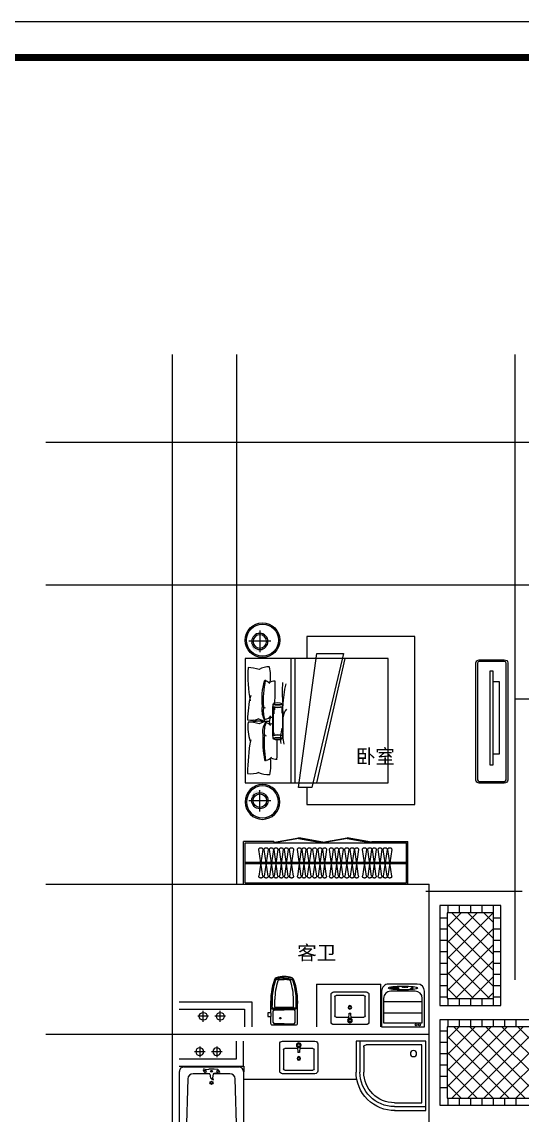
# Model space of a CAD drawing. Extents: x 3694 to 117786, y 20013 to 108631.
# Drawn here: x 60704 to 67710, y 34384 to 49713 of the extents above; entities that cross this region are included whole.
import ezdxf

# ---------------------------------------------------------------- set-up
doc = ezdxf.new("R2010")
doc.units = 0
doc.header["$LTSCALE"] = 1000
doc.header["$MEASUREMENT"] = 0
doc.linetypes.add('ACAD_ISO04W100', pattern=[30, 24, -3, 0, -3])
for name, color, linetype in [('DOTE', 1, 'ACAD_ISO04W100'), ('PUB_TEXT', 7, 'Continuous'), ('PUB_TITLE', 4, 'Continuous'), ('家具', 253, 'Continuous'), ('看线', 150, 'Continuous'), ('铺地', 251, 'Continuous')]:
    doc.layers.add(name, color=color, linetype=linetype)
doc.styles.get("Standard").update_dxf_attribs({"font": 'gbenor.shx', "bigfont": 'gbcbig.shx'})

# ---------------------------------------------------------------- blocks, each defined once
blk = doc.blocks.new('dfdsf')
at = {"layer": '家具'}
for p, q in [((-6119, -27345), (-6119, -27726)), ((-5626, -27307), (-6081, -27307)), ((-5588, -27726), (-5588, -27345)), ((-6081, -27765), (-5626, -27765))]:
    blk.add_line(p, q, dxfattribs=at)
at = {"layer": '家具', "color": 8}
for p, q in [((-6068, -27695), (-6068, -27428)), ((-6049, -27409), (-5869, -27409)), ((-5872, -27364), (-5886, -27364)), ((-5867, -27351), (-5876, -27341)), ((-5867, -27377), (-5876, -27387)), ((-5870, -27392), (-5866, -27466)), ((-5854, -27345), (-5854, -27332)), ((-5854, -27383), (-5854, -27396)), ((-5837, -27392), (-5841, -27466)), ((-5831, -27341), (-5840, -27350)), ((-5831, -27387), (-5840, -27377)), ((-5838, -27409), (-5658, -27409)), ((-5835, -27364), (-5821, -27364)), ((-5639, -27428), (-5639, -27695)), ((-5866, -27466), (-5841, -27466)), ((-5658, -27714), (-6049, -27714))]:
    blk.add_line(p, q, dxfattribs=at)
for centre, radius in [((-5854, -27364), 32.3), ((-5854, -27364), 18.8), ((-5855, -27549), 25.4), ((-5855, -27549), 16)]:
    blk.add_circle(centre, radius, dxfattribs=at)
at = {"layer": '家具'}
for centre, start, end in [((-6081, -27345), 90, 180), ((-5626, -27345), 0, 90), ((-6081, -27726), 180, 270), ((-5626, -27726), 270, 0)]:
    blk.add_arc(centre, 38.1, start, end, dxfattribs=at)
at = {"layer": '家具', "color": 8}
for centre, start, end in [((-6049, -27428), 90, 180), ((-5658, -27428), 0, 90), ((-6049, -27695), 180, 270), ((-5658, -27695), 270, 0)]:
    blk.add_arc(centre, 19.1, start, end, dxfattribs=at)
blk = doc.blocks.new('xyj')
at = {"color": 4}
for p, q in [((124918, 170695), (124918, 170195)), ((125518, 170695), (124918, 170695)), ((125490, 170637), (124948, 170637)), ((124948, 170637), (124948, 170295)), ((125490, 170295), (125490, 170637)), ((125518, 170195), (125518, 170695)), ((124948, 170505), (125490, 170505)), ((124948, 170343), (125490, 170343)), ((125048, 170195), (125390, 170195)), ((125280, 170161), (125337, 170161)), ((125280, 170143), (125280, 170161)), ((125337, 170161), (125337, 170143)), ((125018, 170095), (125418, 170095)), ((125337, 170143), (125280, 170143))]:
    blk.add_line(p, q, dxfattribs=at)
for centre, radius in [((124988, 170667), 13), ((125034, 170667), 13), ((125084, 170149), 6.67), ((125102, 170157), 4.67), ((125116, 170163), 3.33), ((125359, 170145), 10), ((125383, 170147), 7.33), ((125158, 170137), 6), ((125179, 170137), 6), ((125200, 170137), 6), ((125220, 170137), 6)]:
    blk.add_circle(centre, radius, dxfattribs=at)
for centre, start, end in [((125018, 170195), 180, 270), ((125048, 170295), 180, 270), ((125390, 170295), 270, 0), ((125418, 170195), 270, 0)]:
    blk.add_arc(centre, 100, start, end, dxfattribs=at)
blk.add_ellipse((125219, 170150), major_axis=(202, 0), ratio=0.137115, dxfattribs=at)
blk = doc.blocks.new('A$C1D226055')
at = {"layer": '家具'}
blk.add_lwpolyline([(424, 1730, -0.395939), (474, 1686), (474, 44, -0.395939), (424, 0), (74, 0, -0.395939), (25, 44), (25, 1686, -0.395939), (74, 1730)], format="xyb", close=True, dxfattribs=at)
at = {"layer": '家具', "color": 8}
for points in [[(426, 1705), (72, 1705)], [(50, 1686), (50, 44)], [(449, 44), (449, 1686)], [(72, 25), (426, 25)]]:
    blk.add_lwpolyline(points, dxfattribs=at)
at = {"layer": '家具'}
for points in [[(270, 1572), (222, 1572), (222, 258), (270, 258)], [(270, 1424), (353, 1424), (353, 406), (270, 406)]]:
    blk.add_lwpolyline(points, close=True, dxfattribs=at)
at = {"layer": '家具', "color": 8}
for centre, start, end in [((73, 1682), 91.1893, 175.2129), ((425, 1682), 4.7871, 88.8107), ((73, 49), 184.7871, 268.8107), ((425, 49), 271.1893, 355.2129)]:
    blk.add_arc(centre, 23.6, start, end, dxfattribs=at)
blk = doc.blocks.new('retgqertgqwer')
at = {"layer": '家具'}
h = blk.add_hatch(dxfattribs=at)
h.set_pattern_fill('DOTS', color=256, scale=157.35808, style=0)
h.set_pattern_definition([(270, (123323.228, -17399.964), (-10.3511467, -5.1755733), [0, -10.3511467])])
edge = h.paths.add_edge_path()
edge.add_ellipse((145413, -12956), major_axis=(-212, 212), ratio=1, start_angle=-37.6879, end_angle=-32.3813)
edge.add_ellipse((151086, -12464), major_axis=(-13, 5742), ratio=1, start_angle=87.8471, end_angle=91.8454, ccw=False)
edge.add_ellipse((145419, -11935), major_axis=(-236, 236), ratio=1, start_angle=122.6095, end_angle=129.5599)
edge.add_ellipse((146259, -12492), major_axis=(636, 636), ratio=1, start_angle=120.5964, end_angle=145.634)
edge = h.paths.add_edge_path()
edge.add_ellipse((145419, -11935), major_axis=(-236, 236), ratio=1, start_angle=142.5123, end_angle=147.3333)
edge.add_ellipse((141441, -12464), major_axis=(2868, 2868), ratio=1, start_angle=312.1605, end_angle=317.8644, ccw=False)
edge.add_ellipse((145413, -12956), major_axis=(-212, 212), ratio=1, start_angle=-60.0043, end_angle=-56.914)
edge.add_ellipse((143962, -12510), major_axis=(1075, 1075), ratio=1, start_angle=309.2793, end_angle=324.2117)
for p, q in [((144962, -11582), (144962, -13326)), ((146967, -11582), (144962, -11582)), ((145603, -11582), (145603, -13326)), ((145710, -13393), (145964, -11515)), ((146338, -11515), (145897, -13393)), ((145964, -11515), (146338, -11515)), ((146967, -13326), (146967, -11582)), ((144962, -13326), (146967, -13326)), ((145897, -13393), (145710, -13393))]:
    blk.add_line(p, q, dxfattribs=at)
for points in [[(145657, -11582), (145657, -13326)], [(145964, -13326), (146365, -11582)]]:
    blk.add_lwpolyline(points, dxfattribs=at)
for centre, radius, start, end in [((147080, -11806), 2080, 177.3911, 190.2562), ((144986, -12269), 558, 72.1088, 88.3175), ((145285, -11948), 246, 85.9418, 121.1419), ((144760, -11841), 559, 352.5716, 14.2519), ((146149, -12157), 955, 164.1523, 185.8658), ((146526, -12167), 1311, 167.8101, 184.1782), ((145144, -12103), 234, 46.1351, 60.2564), ((145401, -12183), 283, 94.0055, 112.6452), ((143384, -12021), 2000, 354.4988, 3.4635), ((147304, -12049), 1823, 175.977, 185.4715), ((146849, -12278), 1359, 165.6108, 178.6725), ((146260, -12431), 1263, 165.0393, 180.6379), ((145518, -12302), 322, 171.6397, 203.4317), ((145221, -12229), 33, 236.7439, 267.2171), ((145629, -12316), 413, 172.5992, 197.4476), ((145240, -12251), 24, 208.4301, 275.5644), ((151086, -12464), 5742, 177.5887, 182.4113), ((145419, -12369), 162, 64.4578, 115.5369), ((145419, -11808), 421, 260.4483, 279.5465), ((145419, -11808), 425, 260.4483, 279.5465), ((141441, -12464), 4055, 356.5849, 3.4151), ((145231, -12320), 114, 277.552, 322.3922), ((144680, -12313), 644, 346.6802, 352.0805), ((145396, -12241), 179, 241.9089, 253.2624), ((145696, -12423), 202, 140.4651, 174.4241), ((145199, -11908), 550, 248.4799, 248.4982), ((145043, -12148), 301, 261.1639, 292.7111), ((145707, -12530), 707, 175.5432, 197.6349), ((144986, -13033), 558, 72.1088, 88.3175), ((145154, -12863), 399, 78.5548, 105.4297), ((145199, -11908), 550, 257.8027, 273.9996), ((145291, -12121), 341, 245.2223, 272.631), ((145285, -12712), 246, 85.9418, 121.1419), ((145415, -12603), 209, 145.7395, 192.4473), ((145532, -12610), 304, 154.5503, 188.6278), ((145156, -12692), 234, 46.1351, 60.2564), ((144760, -12605), 559, 10.009, 14.2519), ((145413, -12772), 283, 103.9578, 112.6452), ((146089, -12720), 632, 165.3562, 185.1777), ((146533, -12602), 1046, 177.4989, 190.0201), ((146525, -12743), 1317, 175.8512, 191.5283), ((145233, -12623), 33, 236.7439, 267.2171), ((146918, -12764), 1690, 176.3374, 188.6018), ((145252, -12644), 24, 208.4301, 275.5644), ((145419, -13176), 479, 81.577, 98.4622), ((145419, -13176), 475, 81.577, 98.4622), ((145419, -12550), 171, 245.8747, 294.1645), ((142559, -12833), 2853, 356.7235, 2.2652), ((147424, -13177), 2427, 169.2238, 180.4702), ((145243, -12896), 114, 277.552, 322.3922), ((144680, -13065), 644, 346.6802, 7.4046), ((145408, -12818), 179, 241.9089, 270.0684), ((145043, -12899), 301, 261.1639, 292.7111), ((145291, -12872), 341, 245.2223, 272.631)]:
    blk.add_arc(centre, radius, start, end, dxfattribs=at)
at = {"layer": '家具', "color": 8}
for centre, radius, start, end in [((145419, -11935), 334, 257.4784, 282.4528), ((145419, -11935), 330, 257.4784, 282.4528), ((145413, -12956), 300, 74.8235, 102.7689), ((145413, -12956), 296, 74.8235, 102.7689)]:
    blk.add_arc(centre, radius, start, end, dxfattribs=at)
at = {"layer": '家具'}
for points, knots in [([(145231, -11896), (145235, -11893), (145241, -11886), (145252, -11893), (145257, -11897), (145260, -11900)], [0, 0, 0, 0, 12.892248, 21.593346, 32.835114, 32.835114, 32.835114, 32.835114]), ([(145223, -12430), (145224, -12434), (145228, -12441), (145240, -12439), (145244, -12434), (145246, -12432)], [0, 0, 0, 0, 10.960058, 20.752304, 28.699542, 28.699542, 28.699542, 28.699542]), ([(145243, -12486), (145246, -12482), (145252, -12475), (145263, -12482), (145269, -12487), (145272, -12489)], [0, 0, 0, 0, 12.892248, 21.593346, 32.835114, 32.835114, 32.835114, 32.835114]), ([(145235, -13006), (145236, -13011), (145239, -13018), (145251, -13016), (145256, -13011), (145258, -13009)], [0, 0, 0, 0, 10.960058, 20.752304, 28.699542, 28.699542, 28.699542, 28.699542])]:
    blk.add_open_spline(points, degree=3, knots=knots, dxfattribs=at)
blk = doc.blocks.new('A$C37E25A2D')
at = {"layer": '家具'}
for p, q in [((154, 0), (-154, 0)), ((-121, 1), (-121, 1)), ((-108, 20), (-108, 20)), ((-108, 7), (-108, 7)), ((-95, 39), (-95, 39)), ((-95, 26), (-95, 26)), ((-95, 14), (-95, 14)), ((-95, 1), (-95, 1)), ((-83, 45), (-83, 45)), ((0, 151), (0, -151)), ((-121, -12), (-121, -12)), ((-121, -25), (-121, -25)), ((-121, -37), (-121, -37)), ((-121, -50), (-121, -50)), ((-121, -63), (-121, -63)), ((-121, -75), (-121, -75)), ((-108, -6), (-108, -6)), ((-108, -18), (-108, -18)), ((-108, -31), (-108, -31)), ((-108, -44), (-108, -44)), ((-108, -56), (-108, -56)), ((-108, -69), (-108, -69)), ((-108, -82), (-108, -82)), ((-108, -94), (-108, -94)), ((-95, -12), (-95, -12)), ((-95, -25), (-95, -25)), ((-95, -37), (-95, -37)), ((-95, -50), (-95, -50)), ((-95, -63), (-95, -63)), ((-95, -75), (-95, -75)), ((-95, -88), (-95, -88)), ((-95, -101), (-95, -101)), ((-83, -56), (-83, -56)), ((-83, -69), (-83, -69)), ((-83, -82), (-83, -82)), ((-83, -94), (-83, -94)), ((-83, -107), (-83, -107)), ((-83, -120), (-83, -120)), ((-70, -75), (-70, -75)), ((-70, -88), (-70, -88)), ((-70, -101), (-70, -101)), ((-70, -113), (-70, -113)), ((-70, -126), (-70, -126)), ((-57, -82), (-57, -82)), ((-57, -94), (-57, -94)), ((-57, -107), (-57, -107)), ((-57, -120), (-57, -120)), ((-57, -133), (-57, -133)), ((-44, -88), (-44, -88)), ((-44, -101), (-44, -101)), ((-44, -113), (-44, -113)), ((-44, -126), (-44, -126)), ((-44, -139), (-44, -139)), ((-32, -94), (-32, -94)), ((-32, -107), (-32, -107)), ((-32, -120), (-32, -120)), ((-32, -133), (-32, -133)), ((-19, -101), (-19, -101)), ((-19, -113), (-19, -113)), ((-19, -126), (-19, -126)), ((-19, -139), (-19, -139)), ((-6, -107), (-6, -107)), ((-6, -120), (-6, -120)), ((-6, -133), (-6, -133)), ((6, -101), (6, -101)), ((6, -113), (6, -113)), ((6, -126), (6, -126)), ((6, -139), (6, -139)), ((19, -107), (19, -107)), ((19, -120), (19, -120)), ((19, -133), (19, -133)), ((32, -101), (32, -101)), ((32, -113), (32, -113)), ((32, -126), (32, -126)), ((44, -94), (44, -94)), ((44, -107), (44, -107)), ((44, -120), (44, -120)), ((57, -88), (57, -88)), ((57, -101), (57, -101)), ((70, -69), (70, -69)), ((70, -82), (70, -82)), ((83, -50), (83, -50))]:
    blk.add_line(p, q, dxfattribs=at)
at = {"layer": '家具', "extrusion": (0, 0, -1)}
for centre, major_axis, start_param, end_param in [((37, 15), (-244, 0), 4.711454, 10.994639), ((0, -3), (114, 1), 1.575887, 7.859072)]:
    blk.add_ellipse(centre, major_axis=major_axis, ratio=1, start_param=start_param, end_param=end_param, dxfattribs=at)
at = {"layer": '家具', "color": 8, "extrusion": (0, 0, -1)}
for centre, major_axis, start_param, end_param in [((37, 15), (-224, 0), 4.712042, 10.995227), ((0, -3), (94, 0.5), 1.575898, 7.859083)]:
    blk.add_ellipse(centre, major_axis=major_axis, ratio=1, start_param=start_param, end_param=end_param, dxfattribs=at)
blk = doc.blocks.new('nghtfh')
at = {"layer": '家具'}
for p, q in [((0, 0), (2300, 0)), ((0, 0), (0, -600)), ((2300, 0), (2300, -580)), ((20, -20), (2280, -20)), ((20, -20), (20, -580)), ((268, -487), (214, -113)), ((268, -113), (214, -487)), ((234, -90), (248, -90)), ((343, -487), (289, -113)), ((343, -113), (289, -487)), ((308, -90), (323, -90)), ((416, -487), (362, -113)), ((416, -113), (362, -487)), ((382, -90), (396, -90)), ((481, -487), (427, -113)), ((481, -113), (427, -487)), ((446, -90), (461, -90)), ((554, -487), (500, -113)), ((554, -113), (500, -487)), ((520, -90), (534, -90)), ((624, -487), (570, -113)), ((624, -113), (570, -487)), ((590, -90), (604, -90)), ((698, -487), (644, -113)), ((698, -113), (644, -487)), ((664, -90), (678, -90)), ((808, -487), (754, -113)), ((808, -113), (754, -487)), ((774, -90), (788, -90)), ((873, -487), (819, -113)), ((873, -113), (819, -487)), ((839, -90), (853, -90)), ((946, -487), (892, -113)), ((946, -113), (892, -487)), ((912, -90), (926, -90)), ((1023, -487), (969, -113)), ((1023, -113), (969, -487)), ((989, -90), (1003, -90)), ((1097, -487), (1043, -113)), ((1097, -113), (1043, -487)), ((1062, -90), (1077, -90)), ((1161, -487), (1107, -113)), ((1161, -113), (1107, -487)), ((1127, -90), (1141, -90)), ((1256, -487), (1202, -113)), ((1256, -113), (1202, -487)), ((1222, -90), (1236, -90)), ((1330, -487), (1276, -113)), ((1330, -113), (1276, -487)), ((1296, -90), (1310, -90)), ((1394, -487), (1340, -113)), ((1394, -113), (1340, -487)), ((1360, -90), (1374, -90)), ((1472, -487), (1418, -113)), ((1472, -113), (1418, -487)), ((1438, -90), (1453, -90)), ((1546, -487), (1492, -113)), ((1546, -113), (1492, -487)), ((1512, -90), (1526, -90)), ((1610, -487), (1556, -113)), ((1610, -113), (1556, -487)), ((1576, -90), (1591, -90)), ((1720, -487), (1666, -113)), ((1720, -113), (1666, -487)), ((1686, -90), (1700, -90)), ((1793, -487), (1739, -113)), ((1793, -113), (1739, -487)), ((1759, -90), (1774, -90)), ((1858, -487), (1804, -113)), ((1858, -113), (1804, -487)), ((1824, -90), (1838, -90)), ((1936, -487), (1882, -113)), ((1936, -113), (1882, -487)), ((1902, -90), (1916, -90)), ((2010, -487), (1956, -113)), ((2010, -113), (1956, -487)), ((1976, -90), (1990, -90)), ((2074, -487), (2020, -113)), ((2074, -113), (2020, -487)), ((2040, -90), (2054, -90)), ((2280, -20), (2280, -580)), ((20, -290), (2280, -290)), ((20, -310), (2280, -310)), ((425, -600), (0, -600)), ((20, -580), (2280, -580)), ((234, -510), (248, -510)), ((308, -510), (323, -510)), ((382, -510), (396, -510)), ((425, -600), (425, -580)), ((446, -510), (461, -510)), ((520, -510), (534, -510)), ((590, -510), (604, -510)), ((664, -510), (678, -510)), ((774, -510), (788, -510)), ((839, -510), (853, -510)), ((912, -510), (926, -510)), ((989, -510), (1003, -510)), ((1062, -510), (1077, -510)), ((1127, -510), (1141, -510)), ((1222, -510), (1236, -510)), ((1296, -510), (1310, -510)), ((1360, -510), (1374, -510)), ((1438, -510), (1453, -510)), ((1512, -510), (1526, -510)), ((1576, -510), (1591, -510)), ((1686, -510), (1700, -510)), ((1759, -510), (1774, -510)), ((1795, -580), (1795, -600)), ((1795, -600), (2300, -600)), ((1824, -510), (1838, -510)), ((1902, -510), (1916, -510)), ((1976, -510), (1990, -510)), ((2040, -510), (2054, -510)), ((2300, -580), (2300, -600))]:
    blk.add_line(p, q, dxfattribs=at)
for points in [[(431, -590), (771, -653), (773, -643), (433, -580)], [(1111, -590), (771, -653), (769, -643), (1109, -580)], [(1111, -590), (1451, -653), (1453, -643), (1113, -580)], [(1791, -590), (1451, -653), (1449, -643), (1789, -580)]]:
    blk.add_lwpolyline(points, close=True, dxfattribs=at)
for centre, start, end in [((234, -110), 90, 187.5946), ((248, -110), 352.4054, 90), ((308, -110), 90, 187.5946), ((323, -110), 352.4054, 90), ((382, -110), 90, 187.5946), ((396, -110), 352.4054, 90), ((446, -110), 90, 187.5946), ((461, -110), 352.4054, 90), ((520, -110), 90, 187.5946), ((534, -110), 352.4054, 90), ((590, -110), 90, 187.5946), ((604, -110), 352.4054, 90), ((664, -110), 90, 187.5946), ((678, -110), 352.4054, 90), ((774, -110), 90, 187.5946), ((788, -110), 352.4054, 90), ((839, -110), 90, 187.5946), ((853, -110), 352.4054, 90), ((912, -110), 90, 187.5946), ((926, -110), 352.4054, 90), ((989, -110), 90, 187.5946), ((1003, -110), 352.4054, 90), ((1062, -110), 90, 187.5946), ((1077, -110), 352.4054, 90), ((1127, -110), 90, 187.5946), ((1141, -110), 352.4054, 90), ((1222, -110), 90, 187.5946), ((1236, -110), 352.4054, 90), ((1296, -110), 90, 187.5946), ((1310, -110), 352.4054, 90), ((1360, -110), 90, 187.5946), ((1374, -110), 352.4054, 90), ((1438, -110), 90, 187.5946), ((1453, -110), 352.4054, 90), ((1512, -110), 90, 187.5946), ((1526, -110), 352.4054, 90), ((1576, -110), 90, 187.5946), ((1591, -110), 352.4054, 90), ((1686, -110), 90, 187.5946), ((1700, -110), 352.4054, 90), ((1759, -110), 90, 187.5946), ((1774, -110), 352.4054, 90), ((1824, -110), 90, 187.5946), ((1838, -110), 352.4054, 90), ((1902, -110), 90, 187.5946), ((1916, -110), 352.4054, 90), ((1976, -110), 90, 187.5946), ((1990, -110), 352.4054, 90), ((2040, -110), 90, 187.5946), ((2054, -110), 352.4054, 90), ((234, -490), 172.4054, 270), ((248, -490), 270, 7.5946), ((308, -490), 172.4054, 270), ((323, -490), 270, 7.5946), ((382, -490), 172.4054, 270), ((396, -490), 270, 7.5946), ((446, -490), 172.4054, 270), ((461, -490), 270, 7.5946), ((520, -490), 172.4054, 270), ((534, -490), 270, 7.5946), ((590, -490), 172.4054, 270), ((604, -490), 270, 7.5946), ((664, -490), 172.4054, 270), ((678, -490), 270, 7.5946), ((774, -490), 172.4054, 270), ((788, -490), 270, 7.5946), ((839, -490), 172.4054, 270), ((853, -490), 270, 7.5946), ((912, -490), 172.4054, 270), ((926, -490), 270, 7.5946), ((989, -490), 172.4054, 270), ((1003, -490), 270, 7.5946), ((1062, -490), 172.4054, 270), ((1077, -490), 270, 7.5946), ((1127, -490), 172.4054, 270), ((1141, -490), 270, 7.5946), ((1222, -490), 172.4054, 270), ((1236, -490), 270, 7.5946), ((1296, -490), 172.4054, 270), ((1310, -490), 270, 7.5946), ((1360, -490), 172.4054, 270), ((1374, -490), 270, 7.5946), ((1438, -490), 172.4054, 270), ((1453, -490), 270, 7.5946), ((1512, -490), 172.4054, 270), ((1526, -490), 270, 7.5946), ((1576, -490), 172.4054, 270), ((1591, -490), 270, 7.5946), ((1686, -490), 172.4054, 270), ((1700, -490), 270, 7.5946), ((1759, -490), 172.4054, 270), ((1774, -490), 270, 7.5946), ((1824, -490), 172.4054, 270), ((1838, -490), 270, 7.5946), ((1902, -490), 172.4054, 270), ((1916, -490), 270, 7.5946), ((1976, -490), 172.4054, 270), ((1990, -490), 270, 7.5946), ((2040, -490), 172.4054, 270), ((2054, -490), 270, 7.5946)]:
    blk.add_arc(centre, 20, start, end, dxfattribs=at)
blk = doc.blocks.new('gfgdfg')
at = {"layer": '家具'}
for p, q in [((718, 0), (-57, 0)), ((-119, -63), (-119, -1775)), ((236, -98), (425, -98)), ((781, -1775), (781, -63)), ((-25, -888), (5, -277)), ((656, -277), (687, -888)), ((-10, -537), (-8, -558)), ((-8, -558), (-6, -579)), ((-6, -579), (-4, -601)), ((-4, -601), (-2, -623)), ((666, -601), (664, -623)), ((668, -579), (666, -601)), ((670, -558), (668, -579)), ((672, -537), (670, -558)), ((-2, -623), (0, -643)), ((0, -643), (2, -663)), ((2, -663), (4, -682)), ((4, -682), (6, -699)), ((6, -699), (8, -714)), ((8, -714), (9, -727)), ((9, -727), (11, -738)), ((11, -738), (12, -748)), ((12, -748), (14, -757)), ((14, -757), (16, -765)), ((16, -765), (17, -773)), ((646, -765), (645, -773)), ((648, -757), (646, -765)), ((649, -748), (648, -757)), ((651, -738), (649, -748)), ((652, -727), (651, -738)), ((654, -714), (652, -727)), ((656, -699), (654, -714)), ((658, -682), (656, -699)), ((660, -663), (658, -682)), ((662, -643), (660, -663)), ((664, -623), (662, -643)), ((-2, -1671), (-25, -888)), ((17, -773), (18, -780)), ((18, -780), (20, -786)), ((20, -786), (22, -793)), ((22, -793), (23, -799)), ((23, -799), (25, -805)), ((25, -805), (26, -812)), ((26, -812), (28, -818)), ((28, -818), (29, -825)), ((29, -825), (31, -831)), ((31, -831), (32, -838)), ((32, -838), (33, -845)), ((33, -845), (34, -853)), ((34, -853), (36, -860)), ((36, -917), (35, -922)), ((36, -860), (36, -867)), ((36, -867), (37, -874)), ((37, -913), (36, -917)), ((37, -874), (38, -881)), ((38, -908), (37, -913)), ((38, -881), (38, -887)), ((38, -887), (39, -893)), ((39, -893), (38, -898)), ((38, -898), (38, -904)), ((38, -904), (38, -908)), ((624, -881), (623, -887)), ((623, -887), (623, -893)), ((623, -893), (623, -898)), ((623, -898), (624, -904)), ((625, -867), (624, -874)), ((624, -874), (624, -881)), ((624, -904), (624, -908)), ((624, -908), (625, -913)), ((626, -860), (625, -867)), ((625, -913), (626, -917)), ((627, -853), (626, -860)), ((626, -917), (627, -922)), ((629, -845), (627, -853)), ((630, -838), (629, -845)), ((631, -831), (630, -838)), ((633, -825), (631, -831)), ((634, -818), (633, -825)), ((636, -812), (634, -818)), ((637, -805), (636, -812)), ((639, -799), (637, -805)), ((640, -793), (639, -799)), ((642, -786), (640, -793)), ((643, -780), (642, -786)), ((645, -773), (643, -780)), ((687, -888), (664, -1671)), ((-21, -1038), (-22, -971)), ((-20, -1029), (-21, -1038)), ((-19, -1021), (-20, -1029)), ((-18, -1014), (-19, -1021)), ((-17, -1007), (-18, -1014)), ((-16, -1001), (-17, -1007)), ((-15, -996), (-16, -1001)), ((-13, -992), (-15, -996)), ((-12, -988), (-13, -992)), ((-11, -984), (-12, -988)), ((-9, -981), (-11, -984)), ((-7, -978), (-9, -981)), ((-5, -976), (-7, -978)), ((-3, -973), (-5, -976)), ((-1, -970), (-3, -973)), ((1, -968), (-1, -970)), ((4, -965), (1, -968)), ((7, -963), (4, -965)), ((9, -960), (7, -963)), ((12, -957), (9, -960)), ((15, -954), (12, -957)), ((17, -951), (15, -954)), ((20, -948), (17, -951)), ((23, -944), (20, -948)), ((25, -941), (23, -944)), ((27, -937), (25, -941)), ((30, -934), (27, -937)), ((31, -930), (30, -934)), ((33, -926), (31, -930)), ((35, -922), (33, -926)), ((627, -922), (629, -926)), ((629, -926), (630, -930)), ((630, -930), (632, -934)), ((632, -934), (634, -937)), ((634, -937), (637, -941)), ((637, -941), (639, -944)), ((639, -944), (642, -948)), ((642, -948), (644, -951)), ((644, -951), (647, -954)), ((647, -954), (650, -957)), ((650, -957), (652, -960)), ((652, -960), (655, -963)), ((655, -963), (658, -965)), ((658, -965), (660, -968)), ((660, -968), (663, -970)), ((663, -970), (665, -973)), ((665, -973), (667, -976)), ((667, -976), (669, -978)), ((669, -978), (671, -981)), ((671, -981), (672, -984)), ((672, -984), (674, -988)), ((674, -988), (675, -992)), ((675, -992), (676, -996)), ((676, -996), (678, -1001)), ((678, -1001), (679, -1007)), ((679, -1007), (680, -1014)), ((680, -1014), (681, -1021)), ((681, -1021), (682, -1029)), ((682, -1029), (683, -1038)), ((683, -1038), (684, -1043)), ((308, -1737), (315, -1686)), ((354, -1737), (346, -1686)), ((-57, -1838), (718, -1838)), ((229, -1742), (73, -1742)), ((306, -1742), (229, -1742)), ((242, -1757), (298, -1747)), ((242, -1801), (294, -1807)), ((589, -1742), (356, -1742)), ((420, -1757), (364, -1747)), ((420, -1801), (368, -1807))]:
    blk.add_line(p, q, dxfattribs=at)
at = {"layer": '家具', "extrusion": (0, 0, -1)}
for centre, major_axis, ratio, start_param, end_param in [((718, -63), (44.2, 44.2), 1, -0.785398, 0.785398), ((-57, -63), (44.2, 44.2), 1, 3.926991, 5.497787), ((231, -330), (-164, 164), 1, 5.729969, 7.092377), ((431, -330), (164, 164), 1, -0.809192, 0.553216), ((330, -558), (-244, 244), 1, 5.77073, 8.376934), ((73, -1667), (53, 53), 1, 2.356194, 3.873411), ((331, -1616), (-15.5, 15.5), 1, 4.712389, 10.995574), ((331, -1616), (10.2, 10.2), 1, 1.57079632348365, 7.853981630663236), ((331, -1686), (26.9, 26.9), 0.303715, 4.417527, 7.55912), ((589, -1667), (53, 53), 1, 0.838978, 2.356194), ((-57, -1775), (44.2, 44.2), 1, 2.356194, 3.926991), ((242, -1779), (25.4, 25.4), 0.479781, 2.018138, 5.159731), ((242, -1779), (-11.1, 11.1), 1, 4.712389, 10.995574), ((331, -1433), (-265, 265), 1, 3.827906, 4.026075), ((295, -1735), (8.84, 8.84), 1, 0.929338, 2.177924), ((331, -1778), (-8.73, 8.73), 1, 4.712389, 10.995574), ((366, -1735), (8.84, 8.84), 1, 2.534465, 3.783051), ((420, -1779), (-11.1, 11.1), 1, 4.712389, 10.995574), ((420, -1779), (25.4, 25.4), 0.479781, -1.123455, 2.018138), ((718, -1775), (44.2, 44.2), 1, 0.785398, 2.356194)]:
    blk.add_ellipse(centre, major_axis=major_axis, ratio=ratio, start_param=start_param, end_param=end_param, dxfattribs=at)
blk = doc.blocks.new('A$C37A63D83')
at = {"layer": '家具', "color": 8}
for p, q in [((152, 636), (128, 636)), ((136, 660), (323, 660)), ((229, 660), (136, 660)), ((162, 636), (152, 636)), ((162, 636), (229, 636)), ((297, 636), (229, 636)), ((297, 636), (307, 636)), ((307, 636), (331, 636)), ((49, 230), (49, 316)), ((99, 250), (99, 356)), ((360, 250), (360, 356)), ((409, 230), (409, 316)), ((42, 172), (40, 172)), ((49, 230), (229, 230)), ((49, 230), (91, 212)), ((49, 125), (49, 165)), ((54, 279), (54, 280)), ((63, 275), (58, 275)), ((63, 253), (63, 275)), ((76, 36), (76, 198)), ((81, 235), (229, 235)), ((91, 212), (229, 212)), ((99, 221), (229, 221)), ((229, 247), (103, 247)), ((111, 247), (229, 247)), ((229, 247), (356, 247)), ((348, 247), (229, 247)), ((378, 235), (229, 235)), ((409, 230), (229, 230)), ((360, 221), (229, 221)), ((368, 212), (229, 212)), ((409, 230), (368, 212)), ((382, 36), (382, 198)), ((396, 253), (396, 275)), ((396, 275), (400, 275)), ((42, 118), (40, 118)), ((229, 14), (99, 14)), ((229, 14), (360, 14))]:
    blk.add_line(p, q, dxfattribs=at)
at = {"layer": '家具'}
blk.add_line((405, 279), (405, 280), dxfattribs=at)
at = {"layer": '家具', "elevation": 0}
blk.add_lwpolyline([(40, 118), (40, 50), (40, 23, 0.414214), (63, 0), (396, 0, 0.414247), (418, 23), (418, 50), (418, 275, 0.096754), (365, 635, 0.122728), (342, 660, 0.112706), (229, 680, 0.112706), (117, 660, 0.110329), (95, 636, 0.096897), (40, 275), (40, 172), (7, 172, 0.414214), (0, 165), (0, 125, 0.414214), (7, 118), (40, 118)], format="xyb", dxfattribs=at)
at = {"layer": '家具', "color": 8}
blk.add_circle((176, 95), 11.4, dxfattribs=at)
for centre, radius, start, end in [((824, 353), 776, 158.6599, 172.4763), ((942, 340), 881, 161.7059, 184.2897), ((933, 353), 834, 161.5027, 179.8181), ((113, 630), 13.5, 134.9543, 158.6599), ((347, 396), 344, 131.9223, 134.9543), ((130, 611), 25.3, 94.6124, 166.2529), ((138, 626), 34, 87.4207, 128.0687), ((159, 612), 18, 109.1813, 161.5027), ((214, 386), 250, 86.5925, 104.1516), ((245, 386), 250, 75.8484, 93.4075), ((300, 612), 18, 18.4973, 70.8187), ((-474, 353), 834, 0.1819, 18.4973), ((321, 626), 34, 51.9313, 92.5793), ((329, 611), 25.3, 13.7471, 85.3876), ((112, 396), 344, 45.0457, 48.0777), ((-483, 340), 881, 355.7103, 18.2941), ((-365, 353), 776, 7.5237, 21.3401), ((545, 367), 499, 169.8851, 189.9823), ((-86, 367), 499, 350.0177, 10.1149), ((42, 165), 7.2, 0, 90), ((58, 279), 4.5, 180, 270), ((81, 253), 18, 180, 270), ((99, 198), 22.5, 90, 180), ((103, 250), 3.6, 180, 270), ((356, 250), 3.6, 270, 0), ((360, 198), 22.5, 0, 90), ((378, 253), 18, 270, 0), ((400, 279), 4.5, 270, 0), ((42, 125), 7.2, 270, 0), ((99, 36), 22.5, 180, 270), ((360, 36), 22.5, 270, 0)]:
    blk.add_arc(centre, radius, start, end, dxfattribs=at)
at = {"layer": '家具'}
for centre, start, end in [((107, 630), 147.2649, 160.4629), ((346, 630), 21.3401, 45.0457)]:
    blk.add_arc(centre, 13.5, start, end, dxfattribs=at)
blk = doc.blocks.new('bnvn')
at = {"layer": '家具'}
for p, q in [((-4, 350), (900, 350)), ((900, 350), (900, 0)), ((-4, 250), (800, 250)), ((285, 73), (285, 223)), ((524, 73), (524, 223)), ((800, 250), (800, 0)), ((360, 148), (210, 148)), ((599, 148), (449, 148))]:
    blk.add_line(p, q, dxfattribs=at)
for centre in [(285, 148), (524, 148)]:
    blk.add_circle(centre, 55, dxfattribs=at)
blk = doc.blocks.new('A$C06323CE0')
at = {"layer": '家具', "linetype": 'ByBlock'}
for p, q in [((-477, 112), (495, 112)), ((-477, -325), (-477, 112)), ((495, 112), (495, -864)), ((495, -864), (62, -864))]:
    blk.add_line(p, q, dxfattribs=at)
at = {"layer": '家具', "color": 8, "linetype": 'ByBlock'}
for p, q in [((-423, -325), (-423, 112)), ((-369, 58), (441, 59)), ((-369, -325), (-369, 58)), ((441, 58), (441, -724)), ((409, -756), (62, -756)), ((495, -810), (62, -810))]:
    blk.add_line(p, q, dxfattribs=at)
blk.add_circle((321, -59), 43.1, dxfattribs=at)
at = {"layer": '家具', "linetype": 'ByBlock'}
blk.add_arc((62, -324), 540, 179.1936, 269.9859, dxfattribs=at)
at = {"layer": '家具', "color": 8, "linetype": 'ByBlock'}
for centre, radius, start, end in [((62, -325), 485, 180, 270), ((62, -325), 431, 180, 270), ((409, -724), 32.4, 270, 0.0401)]:
    blk.add_arc(centre, radius, start, end, dxfattribs=at)

msp = doc.modelspace()

# ---------------------------------------------------------------- hatches: boundary and pattern name
at = {"layer": '铺地'}
h = msp.add_hatch(dxfattribs=at)
h.set_pattern_fill('ANSI37', color=256, scale=100, style=0)
h.set_pattern_definition([(45, (0, 0), (-112.2532, 112.2532), []), (135, (0, 0), (-112.2532, -112.2532), [])])
h.paths.add_polyline_path([(73410, 35621), (66660, 35621), (66660, 34621), (73410, 34621)])
h.paths.add_polyline_path([(78010, 36121), (74010, 36121), (74010, 34621), (78010, 34621)])
h.paths.add_polyline_path([(85360, 35621), (78610, 35621), (78610, 34621), (85360, 34621)])
h.paths.add_polyline_path([(85360, 37221), (84710, 37221), (84710, 36021), (85360, 36021)])
h.paths.add_polyline_path([(67310, 37221), (66660, 37221), (66660, 36021), (67310, 36021)])

# ---------------------------------------------------------------- linework, layer by layer
at = {"layer": 'DOTE'}
for p, q in [((62810, 45048), (62810, 24034)), ((63710, 45048), (63710, 37621)), ((67610, 45048), (67610, 36280)), ((61040, 43821), (76010, 43821)), ((61040, 41821), (71310, 41821)), ((63710, 41821), (71310, 41821)), ((67610, 40221), (71310, 40221)), ((61040, 37621), (66410, 37621)), ((66410, 33121), (66410, 37621)), ((67710, 37521), (66360, 37521)), ((61040, 35521), (66410, 35521))]:
    msp.add_line(p, q, dxfattribs=at)
at = {"layer": 'PUB_TITLE'}
msp.add_lwpolyline([(53902, 20013), (95902, 20013), (95902, 49713), (53902, 49713)], close=True, dxfattribs=at)
at = {"layer": 'PUB_TITLE', "const_width": 100}
msp.add_lwpolyline([(56402, 20513), (95402, 20513), (95402, 49213), (56402, 49213)], close=True, dxfattribs=at)
at = {"layer": '家具'}
for p, q in [((64830, 36221, 0), (65730, 36221)), ((64830, 36221, 0), (64830, 35620, 0)), ((65730, 35621), (65730, 36221)), ((62906, 35971), (63923, 35971)), ((62906, 35871), (63823, 35871)), ((63823, 35871), (63823, 35621)), ((63923, 35971), (63923, 35621)), ((63319, 35769), (63169, 35769)), ((63244, 35694), (63244, 35844)), ((63558, 35769), (63408, 35769)), ((63483, 35694), (63483, 35844)), ((63811, 35071), (63810, 34905))]:
    msp.add_line(p, q, dxfattribs=at)
at = {"layer": '家具', "color": 8}
msp.add_lwpolyline([(64697, 38977), (64697, 38740), (66207, 38740), (66207, 41093), (64697, 41093), (64697, 40788)], dxfattribs=at)
at = {"layer": '家具'}
msp.add_lwpolyline([(63810, 34887), (63862, 34887), (64861, 34887), (65393, 34887)], dxfattribs=at)
for centre in [(63244, 35769), (63483, 35769)]:
    msp.add_circle(centre, 55, dxfattribs=at)
at = {"layer": '铺地'}
for p, q in [((66675, 37221), (66675, 37321)), ((66834, 37221), (66834, 37321)), ((66992, 37221), (66992, 37321)), ((67151, 37221), (67151, 37321)), ((67310, 37221), (67310, 37321)), ((66660, 37147), (66560, 37147)), ((67410, 37147), (67310, 37147)), ((66660, 36989), (66560, 36989)), ((67410, 36989), (67310, 36989)), ((66660, 36830), (66560, 36830)), ((67410, 36830), (67310, 36830)), ((66660, 36671), (66560, 36671)), ((67410, 36671), (67310, 36671)), ((66660, 36512), (66560, 36512)), ((67410, 36512), (67310, 36512)), ((66660, 36354), (66560, 36354)), ((67410, 36354), (67310, 36354)), ((66660, 36195), (66560, 36195)), ((67410, 36195), (67310, 36195)), ((66660, 36036), (66560, 36036)), ((67410, 36036), (67310, 36036)), ((66675, 35921), (66675, 36021)), ((66834, 35921), (66834, 36021)), ((66992, 35921), (66992, 36021)), ((67151, 35921), (67151, 36021)), ((67310, 35921), (67310, 36021)), ((73510, 35719), (66560, 35719)), ((66675, 35621), (66675, 35721)), ((66834, 35621), (66834, 35721)), ((66992, 35621), (66992, 35721)), ((67151, 35621), (67151, 35721)), ((67310, 35621), (67310, 35721)), ((67469, 35621), (67469, 35721)), ((67628, 35621), (67628, 35721)), ((66660, 35560), (66560, 35560)), ((66660, 35401), (66560, 35401)), ((66660, 35242), (66560, 35242)), ((66660, 35084), (66560, 35084)), ((66660, 34925), (66560, 34925)), ((66660, 34766), (66560, 34766)), ((66675, 34521), (66675, 34621)), ((66834, 34521), (66834, 34621)), ((66992, 34521), (66992, 34621)), ((67151, 34521), (67151, 34621)), ((67310, 34521), (67310, 34621)), ((67469, 34521), (67469, 34621)), ((67628, 34521), (67628, 34621))]:
    msp.add_line(p, q, dxfattribs=at)
for points in [[(67410, 37321), (66560, 37321), (66560, 35921), (67410, 35921)], [(67310, 37221), (66660, 37221), (66660, 36021), (67310, 36021)], [(66560, 34521), (73510, 34521), (73510, 35721), (66560, 35721)], [(66660, 34621), (73410, 34621), (73410, 35621), (66660, 35621)]]:
    msp.add_lwpolyline(points, close=True, dxfattribs=at)

# ---------------------------------------------------------------- block references
msp.add_blockref('A$C37E25A2D', (64037, 41028, 0))
at = {"xscale": -1, "rotation": 180}
msp.add_blockref('A$C37E25A2D', (64037, 38790, 0), dxfattribs=at)
at = {"layer": '家具'}
for name, p in [('retgqertgqwer', (-81131, 52370)), ('A$C1D226055', (67037, 39038))]:
    msp.add_blockref(name, p, dxfattribs=at)
at = {"layer": '家具', "extrusion": (0, 0, -1), "xscale": -1, "zscale": -1}
msp.add_blockref('A$C37A63D83', (-64148, 35648, 0), dxfattribs=at)
at = {"layer": '家具', "rotation": 180}
msp.add_blockref('xyj', (191260, 206316), dxfattribs=at)
at = {"layer": '家具', "xscale": -1, "rotation": 180}
for name, p in [('dfdsf', (71153, 8346)), ('bnvn', (62910, 35421)), ('gfgdfg', (63029, 33221))]:
    msp.add_blockref(name, p, dxfattribs=at)
at = {"layer": '家具', "xscale": -1}
msp.add_blockref('dfdsf', (58728, 62728), dxfattribs=at)
at = {"layer": '看线', "xscale": -1, "rotation": 180}
msp.add_blockref('nghtfh', (63810, 37621), dxfattribs=at)
at = {"layer": '铺地', "xscale": -1, "rotation": 270}
msp.add_blockref('A$C06323CE0', (66248, 34926), dxfattribs=at)

# ---------------------------------------------------------------- texts
at = {"layer": 'PUB_TEXT', "char_height": 200}
for s, insert, width, attachment_point in [('{\\fSimSun|b0|i0|c134|p2;卧室}', (65382, 39514, 0), 4405.68, 1), ('{\\fSimSun|b0|i0|c134|p2;客卫}', (65106, 36760), 4105.68, 3)]:
    msp.add_mtext(s, dxfattribs=dict(at, insert=insert, width=width, attachment_point=attachment_point))

doc.saveas('drawing.dxf')
